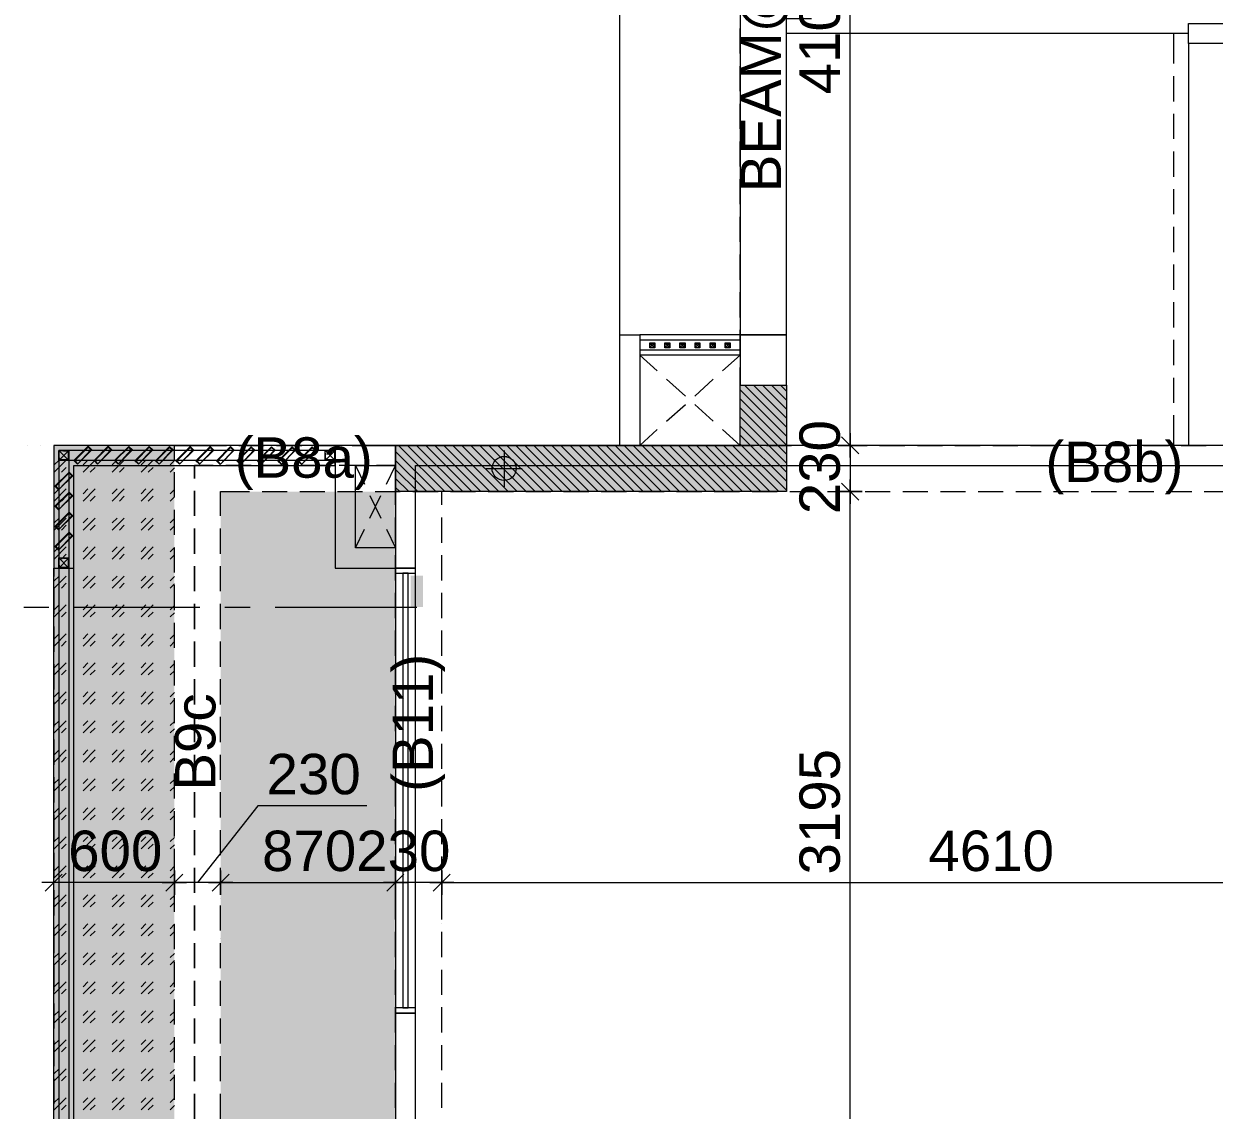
# Model space of a CAD drawing. Header units: millimetres. Extents: x -1303 to 98744, y -1303 to 90097.
# Drawn here: x 53795 to 59717, y 58624 to 64031 of the extents above; entities that cross this region are included whole.
import ezdxf

# ---------------------------------------------------------------- set-up
doc = ezdxf.new("R2010")
doc.units = ezdxf.units.MM
doc.layers.add('PDF_Geometry', color=7, linetype='Continuous')
doc.layers.add('PDF_Text', color=7, linetype='Continuous')
doc.layers.add('PDF_Solid Fills', color=192, linetype='Continuous', true_color=0xc2c0c0c0)
doc.styles.add('PDF ArialMT', font='arial.ttf')

msp = doc.modelspace()

# ---------------------------------------------------------------- hatches: boundary and pattern name
at = {"layer": 'PDF_Solid Fills'}
msp.add_hatch(color=256, dxfattribs=at).paths.add_polyline_path([(57589.30554, 61702.72688), (55644.26218, 61702.72688), (55644.26218, 61932.75169), (57359.28073, 61932.75169), (57359.28073, 62232.67858), (57589.30554, 62232.67858)])

# ---------------------------------------------------------------- linework, layer by layer
at = {"layer": 'PDF_Geometry', "color": 122, "lineweight": 0, "true_color": 0x00b88a}
for points in [[(57905.90629, 61972.35983), (57905.90629, 61952.04542), (57905.90629, 66012.57737), (57905.90629, 65992.26708)], [(57905.90629, 61932.58226), (57905.90629, 61702.38803)], [(57905.90629, 58547.39721), (57905.90629, 58527.08693), (57905.90629, 61682.07774), (57905.90629, 61662.61458)], [(55501.57779, 60139.28131), (54958.25393, 60139.28131), (54658.66589, 59756.75374)], [(53943.54554, 59696.66588), (53943.54554, 59816.8416)], [(53985.86036, 59799.06855), (53901.23073, 59714.43893)], [(54003.63341, 59756.75374), (53883.45768, 59756.75374)], [(54524.10561, 59756.75374), (53963.85582, 59756.75374)], [(54753.45272, 59756.75374), (54563.87905, 59756.75374)], [(54794.07329, 59756.75374), (55623.44362, 59756.75374), (55603.98046, 59756.75374)], [(55873.94815, 59756.75374), (55643.75391, 59756.75374)], [(55913.72159, 59756.75374), (55894.25843, 59756.75374), (60464.25825, 59756.75374), (60443.94796, 59756.75374)]]:
    msp.add_lwpolyline(points, dxfattribs=at)
at = {"layer": 'PDF_Geometry', "color": 9, "lineweight": 0, "true_color": 0xc0c0c0}
for points in [[(56759.17486, 62482.67483), (56759.17486, 65481.94796)], [(59589.18874, 63982.31346), (57588.5452, 63982.31346), (57588.5452, 64057.633), (57713.79539, 64057.633)], [(59513.86919, 63982.31346), (59513.86919, 63832.51737)], [(59589.18874, 63932.37868), (59589.18874, 61932.58226)], [(59513.86919, 63769.89228), (59513.86919, 63644.63795)], [(59513.86919, 63582.01285), (59513.86919, 63457.60978)], [(59513.86919, 63394.98055), (59513.86919, 63269.73035)], [(59513.86919, 63207.10526), (59513.86919, 63082.69805)], [(59513.86919, 63020.07296), (59513.86919, 62894.82276)], [(59513.86919, 62832.19354), (59513.86919, 62706.94334)], [(59513.86919, 62645.16536), (59513.86919, 62519.91104)], [(56759.17486, 61932.58226), (56759.17486, 62482.67483), (56859.03617, 62482.67483)], [(57359.19809, 62482.67483), (56859.03617, 62482.67483), (56859.03617, 61932.58226), (56946.20303, 62011.28616)], [(57588.5452, 62232.17031), (57588.5452, 62482.67483), (57359.19809, 62482.67483), (57359.19809, 62232.17031)], [(56859.03617, 62457.28594), (57359.19809, 62457.28594)], [(56930.97135, 62420.89685), (56911.50819, 62440.36002)], [(56911.50819, 62420.89685), (56930.97135, 62440.36002)], [(57005.44377, 62420.89685), (56986.82773, 62440.36002)], [(56986.82773, 62420.89685), (57005.44377, 62440.36002)], [(57080.76744, 62420.89685), (57062.14727, 62440.36002)], [(57062.14727, 62420.89685), (57080.76744, 62440.36002)], [(57156.08698, 62420.89685), (57136.61969, 62440.36002)], [(57136.61969, 62420.89685), (57156.08698, 62440.36002)], [(57230.5594, 62420.89685), (57211.94336, 62440.36002)], [(57211.94336, 62420.89685), (57230.5594, 62440.36002)], [(57305.87894, 62420.89685), (57287.26291, 62440.36002)], [(57287.26291, 62420.89685), (57305.87894, 62440.36002)], [(59513.86919, 62457.28594), (59513.86919, 62332.03575)], [(56859.03617, 62407.35529), (57359.19809, 62407.35529)], [(57271.1841, 62303.25837), (57359.19809, 62381.96641), (56859.03617, 62381.96641), (56946.20303, 62303.25837)], [(56992.74933, 62261.79068), (57085.84192, 62178.00818)], [(57132.38821, 62178.00818), (57224.6378, 62261.79068)], [(59513.86919, 62269.40652), (59513.86919, 62145.00345)], [(56992.74933, 62052.75798), (57085.84192, 62136.54049)], [(57132.38821, 62136.54049), (57224.6378, 62052.75798)], [(59513.86919, 62082.37835), (59513.86919, 61932.58226)], [(57271.1841, 62011.28616), (57359.19809, 61932.58226)], [(55499.88354, 61932.58226), (55643.75391, 61932.58226), (55344.16586, 61932.58226), (53943.54554, 61932.58226), (53943.54554, 61322.40183), (54044.25397, 61322.40183), (54044.25397, 61831.87383), (55344.16586, 61831.87383), (55344.16586, 61932.58226), (55344.16586, 61322.40183), (55643.75391, 61322.40183)], [(55344.16586, 61907.19337), (53968.93443, 61907.19337), (53968.93443, 61322.40183), (53968.93443, 46717.02259), (55143.59199, 46717.02259)], [(53971.47167, 61860.64708), (54015.48073, 61904.65613)], [(54015.48073, 61860.64708), (53971.47167, 61904.65613)], [(54543.56876, 61862.34132), (54543.56876, 61932.58226), (54687.43913, 61932.58226)], [(54875.31856, 61932.58226), (54750.06423, 61932.58226)], [(55062.35085, 61932.58226), (54937.94365, 61932.58226)], [(55250.22614, 61932.58226), (55124.97596, 61932.58226)], [(55296.77244, 61860.64708), (55340.7815, 61904.65613)], [(55340.7815, 61860.64708), (55296.77244, 61904.65613)], [(55437.25845, 61932.58226), (55312.85125, 61932.58226)], [(61836.10532, 60707.14692), (61836.10532, 60607.28148), (62189.00838, 60607.28148), (62189.00838, 58507.61964), (60713.91564, 58507.61964), (60713.91564, 59837.15189), (60614.05433, 59837.15189), (60614.05433, 58406.9112), (62189.00838, 58406.9112), (62189.00838, 58277.42953), (62288.87382, 58277.42953), (62288.87382, 61932.58226), (55643.75391, 61932.58226), (55643.75391, 61322.40183), (55743.61934, 61322.40183), (55743.61934, 61831.87383), (60614.05433, 61831.87383), (60614.05433, 60607.28148), (61065.97572, 60607.28148)], [(55344.16586, 61857.26272), (54018.86508, 61857.26272), (54018.86508, 61322.40183), (54018.86508, 46766.95324), (55143.59199, 46766.95324)], [(54737.36979, 61831.87383), (54643.4342, 61831.87383)], [(54925.24921, 61831.87383), (54799.99901, 61831.87383)], [(55112.28151, 61831.87383), (54987.8743, 61831.87383)], [(55300.1568, 61831.87383), (55174.90661, 61831.87383)], [(55487.1891, 61831.87383), (55362.78603, 61831.87383)], [(55598.90186, 61515.35985), (55643.75391, 61422.26726), (55444.02717, 61422.26726), (55444.02717, 61831.87383), (55643.75391, 61831.87383), (55549.8142, 61831.87383)], [(55444.02717, 61831.87383), (55488.88335, 61739.62836)], [(55598.90186, 61739.62836), (55643.75391, 61831.87383)], [(54543.56876, 61674.4619), (54543.56876, 61799.7121)], [(55516.80947, 61683.77199), (55570.97161, 61571.21211)], [(55516.80947, 61571.21211), (55570.97161, 61683.77199)], [(54543.56876, 61487.4296), (54543.56876, 61612.68392)], [(55444.02717, 61422.26726), (55488.88335, 61515.35985)], [(54543.56876, 61299.55431), (54543.56876, 61424.8045)], [(53971.47167, 61324.94319), (54015.48073, 61368.94812)], [(54015.48073, 61324.94319), (53971.47167, 61368.94812)], [(55143.59199, 46692.48082), (53943.54554, 46692.48082), (53943.54554, 61322.40183)], [(55143.59199, 46792.34213), (54044.25397, 46792.34213), (54044.25397, 61322.40183)], [(54543.56876, 61112.52201), (54543.56876, 61236.92508)], [(54543.56876, 60924.64258), (54543.56876, 61049.89691)], [(54543.56876, 60737.61029), (54543.56876, 60862.01749)], [(54543.56876, 60549.735), (54543.56876, 60674.98519)], [(54543.56876, 60362.70269), (54543.56876, 60487.10989)], [(54543.56876, 60174.82327), (54543.56876, 60300.0776)], [(54543.56876, 59986.94798), (54543.56876, 60112.19817)], [(54543.56876, 59799.91568), (54543.56876, 59925.16588)], [(54543.56876, 59612.03626), (54543.56876, 59737.29059)], [(54543.56876, 59425.00809), (54543.56876, 59549.41116)], [(54543.56876, 59237.12866), (54543.56876, 59362.37886)], [(54543.56876, 59050.09636), (54543.56876, 59174.50357)], [(54543.56876, 58862.22107), (54543.56876, 58987.47127)], [(54543.56876, 58675.18878), (54543.56876, 58799.59185)]]:
    msp.add_lwpolyline(points, dxfattribs=at)
for points in [[(57359.19809, 62482.67483), (57588.54437, 62482.67483), (57588.54437, 65481.94873), (57359.19809, 65481.94873)], [(59589.18874, 64032.24412), (61988.43864, 64032.24412), (61988.43864, 63932.37868), (59589.18874, 63932.37868)], [(56908.96682, 62418.35549), (56908.96682, 62442.89726), (56933.50859, 62442.89726), (56933.50859, 62418.35549), (56908.96682, 62418.35549), (56911.50819, 62440.36002), (56930.97135, 62440.36002), (56930.97135, 62420.89685)], [(56983.44337, 62418.35549), (56983.44337, 62442.89726), (57008.83226, 62442.89726), (57008.83226, 62418.35549), (56983.44337, 62418.35549), (56986.82773, 62440.36002), (57005.44377, 62440.36002), (57005.44377, 62420.89685)], [(57058.76291, 62418.35549), (57058.76291, 62442.89726), (57084.1518, 62442.89726), (57084.1518, 62418.35549), (57058.76291, 62418.35549), (57062.14727, 62440.36002), (57080.76744, 62440.36002), (57080.76744, 62420.89685)], [(57134.08245, 62418.35549), (57134.08245, 62442.89726), (57158.62421, 62442.89726), (57158.62421, 62418.35549), (57134.08245, 62418.35549), (57136.61969, 62440.36002), (57156.08698, 62440.36002), (57156.08698, 62420.89685)], [(57208.55487, 62418.35549), (57208.55487, 62442.89726), (57233.94376, 62442.89726), (57233.94376, 62418.35549), (57208.55487, 62418.35549), (57211.94336, 62440.36002), (57230.5594, 62440.36002), (57230.5594, 62420.89685)], [(57283.87854, 62418.35549), (57283.87854, 62442.89726), (57309.26743, 62442.89726), (57309.26743, 62418.35549), (57283.87854, 62418.35549), (57287.26291, 62440.36002), (57305.87894, 62440.36002), (57305.87894, 62420.89685)], [(53968.93443, 61907.19337), (54018.86508, 61907.19337), (54018.86508, 61857.26272), (53968.93443, 61857.26272), (53968.93443, 61907.19337), (54015.48073, 61904.65613), (54015.48073, 61860.64708), (53971.47167, 61860.64708)], [(54061.17989, 61839.48967), (54132.26796, 61910.57773), (54114.49904, 61928.35078), (54044.25397, 61857.26272), (54061.17989, 61839.48967), (54128.03648, 61910.57773), (54114.49904, 61924.1193), (54048.48545, 61857.26272)], [(54161.88833, 61839.48967), (54232.1334, 61910.57773), (54214.36035, 61928.35078), (54144.11941, 61857.26272), (54161.88833, 61839.48967), (54227.90192, 61910.57773), (54214.36035, 61924.1193), (54148.35089, 61857.26272)], [(54263.44388, 61839.48967), (54334.53607, 61909.73061), (54316.76302, 61927.50365), (54245.67496, 61857.26272), (54263.44388, 61839.48967), (54329.45747, 61909.73061), (54316.76302, 61923.27217), (54249.90644, 61857.26272)], [(54364.99943, 61838.64255), (54436.09162, 61909.73061), (54418.31858, 61927.50365), (54347.23051, 61856.4156), (54364.99943, 61838.64255), (54431.86014, 61909.73061), (54418.31858, 61923.27217), (54351.46199, 61856.4156)], [(54467.4021, 61838.64255), (54537.64717, 61909.73061), (54519.87413, 61926.65654), (54449.62906, 61856.4156), (54467.4021, 61838.64255), (54533.41569, 61909.73061), (54519.87413, 61922.42505), (54453.86054, 61856.4156)], [(54568.95765, 61838.64255), (54640.04572, 61908.88762), (54622.2768, 61926.65654), (54551.18461, 61855.56847), (54568.95765, 61838.64255), (54635.81424, 61908.88762), (54622.2768, 61922.42505), (54555.41609, 61855.56847)], [(54668.82309, 61838.64255), (54739.91116, 61908.88762), (54722.1381, 61926.65654), (54651.05005, 61855.56847), (54668.82309, 61838.64255), (54735.67967, 61908.88762), (54722.1381, 61922.42505), (54655.28153, 61855.56847)], [(54771.22164, 61837.79543), (54841.46671, 61908.88762), (54823.69366, 61926.65654), (54753.45272, 61855.56847), (54771.22164, 61837.79543), (54837.23523, 61908.88762), (54823.69366, 61922.42505), (54757.6842, 61855.56847)], [(54872.77719, 61837.79543), (54943.86938, 61908.0405), (54926.09633, 61925.81354), (54855.00827, 61855.56847), (54872.77719, 61837.79543), (54939.63789, 61908.0405), (54926.09633, 61921.58206), (54859.23975, 61855.56847)], [(54974.33274, 61836.95243), (55045.42493, 61908.0405), (55027.65188, 61925.81354), (54956.56382, 61854.72135), (54974.33274, 61836.95243), (55041.19345, 61908.0405), (55027.65188, 61921.58206), (54960.7953, 61854.72135)], [(55076.73541, 61836.95243), (55146.98048, 61908.0405), (55129.20744, 61924.96642), (55058.96237, 61854.72135), (55076.73541, 61836.95243), (55142.749, 61908.0405), (55129.20744, 61920.73494), (55063.19385, 61854.72135)], [(55176.60085, 61836.95243), (55246.84179, 61908.0405), (55229.91586, 61924.96642), (55158.82781, 61854.72135), (55176.60085, 61836.95243), (55242.61031, 61908.0405), (55229.91586, 61920.73494), (55163.05929, 61854.72135)], [(55294.23521, 61907.19337), (55344.16586, 61907.19337), (55344.16586, 61857.26272), (55294.23521, 61857.26272), (55294.23521, 61907.19337), (55340.7815, 61904.65613), (55340.7815, 61860.64708), (55296.77244, 61860.64708)], [(54643.4342, 61831.87383), (54643.4342, 61768.40161)], [(53967.24019, 61711.69811), (54038.33238, 61781.94318), (54020.55933, 61799.7121), (53949.47127, 61729.47116), (53967.24019, 61711.69811), (54034.10089, 61781.94318), (54020.55933, 61795.48062), (53953.70275, 61729.47116)], [(53967.24019, 61611.83681), (54038.33238, 61682.07774), (54020.55933, 61699.85079), (53949.47127, 61629.60985), (53967.24019, 61611.83681), (54034.10089, 61682.07774), (54020.55933, 61695.61931), (53953.70275, 61629.60985)], [(54643.4342, 61705.77651), (54643.4342, 61581.36931)], [(53967.24019, 61511.97137), (54038.33238, 61582.21644), (54020.55933, 61599.98948), (53949.47127, 61528.89729), (53967.24019, 61511.97137), (54034.10089, 61582.21644), (54020.55933, 61595.758), (53953.70275, 61528.89729)], [(53967.24019, 61411.26293), (54038.33238, 61482.351), (54020.55933, 61500.12404), (53949.47127, 61429.03598), (53967.24019, 61411.26293), (54034.10089, 61482.351), (54020.55933, 61495.89256), (53953.70275, 61429.03598)], [(54643.4342, 61518.74422), (54643.4342, 61393.48989)], [(53968.93443, 61372.33248), (54018.86508, 61372.33248), (54018.86508, 61322.40183), (53968.93443, 61322.40183), (53968.93443, 61372.33248), (54015.48073, 61368.94812), (54015.48073, 61324.94319), (53971.47167, 61324.94319)], [(54643.4342, 61330.86479), (54643.4342, 61206.46172)], [(55643.75391, 59107.64699), (55743.61686, 59107.64699), (55743.61686, 61322.40441), (55643.75391, 61322.40441)], [(55643.75391, 61296.16582), (55743.61686, 61296.16582), (55743.61686, 61322.401), (55643.75391, 61322.401)], [(55680.99012, 59133.03587), (55707.2253, 59133.03587), (55707.2253, 61296.16917), (55680.99012, 61296.16917)], [(54643.4342, 61143.83249), (54643.4342, 61018.5823)], [(54643.4342, 60955.9572), (54643.4342, 60830.70288)], [(54643.4342, 60768.9249), (54643.4342, 60643.6747)], [(54643.4342, 60581.04548), (54643.4342, 60455.79528)], [(54643.4342, 60393.17019), (54643.4342, 60268.76298)], [(54643.4342, 60206.13789), (54643.4342, 60080.88769)], [(54643.4342, 60018.25846), (54643.4342, 59893.85539)], [(54643.4342, 59831.23029), (54643.4342, 59705.97596)], [(54643.4342, 59643.35087), (54643.4342, 59518.94367)], [(54643.4342, 59456.31857), (54643.4342, 59331.06838)], [(54643.4342, 59268.44328), (54643.4342, 59143.18895)], [(55643.75391, 59107.64699), (55743.61686, 59107.64699), (55743.61686, 59133.03587), (55643.75391, 59133.03587)], [(55743.61934, 58507.61964), (55743.61934, 59107.64699), (55643.75391, 59107.64699), (55643.75391, 58406.9112), (56553.52239, 58406.9112), (56553.52239, 57976.99436), (56654.23082, 57976.99436), (56654.23082, 58406.9112), (59694.12865, 58406.9112), (59694.12865, 58507.61964)], [(54643.4342, 59081.41098), (54643.4342, 58956.15666)], [(54643.4342, 58893.53155), (54643.4342, 58768.28136)], [(54643.4342, 58705.65626), (54643.4342, 58581.24906)]]:
    msp.add_lwpolyline(points, close=True, dxfattribs=at)
at = {"layer": 'PDF_Geometry', "lineweight": 0}
for points in [[(56759.17486, 64013.62394), (56759.17486, 64138.87827)], [(56759.17486, 63825.74865), (56759.17486, 63950.99885)], [(56759.17486, 63638.71635), (56759.17486, 63763.11943)], [(56759.17486, 63450.83693), (56759.17486, 63576.09125)], [(56759.17486, 63263.80463), (56759.17486, 63388.21183)], [(56759.17486, 63075.92934), (56759.17486, 63201.17953)], [(56759.17486, 62888.89704), (56759.17486, 63013.30424)], [(56759.17486, 62701.01762), (56759.17486, 62826.27194)], [(56759.17486, 62513.14233), (56759.17486, 62638.39251)], [(56759.17486, 62326.11002), (56759.17486, 62451.36022)], [(56759.17486, 62138.2306), (56759.17486, 62263.48493)], [(57359.19809, 62208.47567), (57588.5452, 61978.28143)], [(57379.50837, 62232.17031), (57588.5452, 62023.13761)], [(57424.36042, 62232.17031), (57588.5452, 62067.98966)], [(57470.06372, 62232.17031), (57588.5452, 62112.84171)], [(57514.91577, 62232.17031), (57588.5452, 62157.6979)], [(57559.76782, 62232.17031), (57588.5452, 62202.54994)], [(57359.19809, 62163.61949), (57588.5452, 61933.42939)], [(56759.17486, 61932.58226), (56759.17486, 62076.45262)], [(57359.19809, 62118.76744), (57588.5452, 61888.5732)], [(57359.19809, 62073.91539), (57588.5452, 61843.72115)], [(57359.19809, 62029.0592), (57588.5452, 61798.8691)], [(57359.19809, 61984.20716), (57588.5452, 61754.01292)], [(53814.90686, 61932.58226), (53814.90686, 61932.58226)], [(53877.53609, 61932.58226), (53877.53609, 61932.58226)], [(54024.79081, 61932.58226), (53943.54554, 61932.58226), (53943.54554, 61843.72115)], [(53943.54554, 61932.58226), (53943.54554, 61932.58226)], [(54212.6661, 61932.58226), (54087.41591, 61932.58226)], [(54399.6984, 61932.58226), (54275.29533, 61932.58226)], [(54543.56876, 61932.58226), (54462.3235, 61932.58226)], [(55643.75391, 61902.96189), (55844.32778, 61702.38803)], [(55658.98972, 61932.58226), (55889.17982, 61702.38803)], [(55703.84177, 61932.58226), (55934.036, 61702.38803)], [(55748.69382, 61932.58226), (55978.88805, 61702.38803)], [(55794.39712, 61932.58226), (56023.74011, 61702.38803)], [(55839.24917, 61932.58226), (56068.59629, 61702.38803)], [(55884.10122, 61932.58226), (56113.44833, 61702.38803)], [(55928.9574, 61932.58226), (56158.30451, 61702.38803)], [(55973.80945, 61932.58226), (56204.00369, 61702.38803)], [(56018.66563, 61932.58226), (56248.85573, 61702.38803)], [(56063.51768, 61932.58226), (56293.71191, 61702.38803)], [(56108.36973, 61932.58226), (56338.56397, 61702.38803)], [(56153.22591, 61932.58226), (56383.41602, 61702.38803)], [(56198.07796, 61932.58226), (56428.2722, 61702.38803)], [(56242.93414, 61932.58226), (56473.12424, 61702.38803)], [(56287.78619, 61932.58226), (56517.98042, 61702.38803)], [(56332.63824, 61932.58226), (56562.83248, 61702.38803)], [(56377.49442, 61932.58226), (56607.68453, 61702.38803)], [(56422.34647, 61932.58226), (56652.54071, 61702.38803)], [(56467.20265, 61932.58226), (56697.39275, 61702.38803)], [(56512.0547, 61932.58226), (56742.24893, 61702.38803)], [(56556.90675, 61932.58226), (56787.10098, 61702.38803)], [(56602.61005, 61932.58226), (56831.95304, 61702.38803)], [(56647.4621, 61932.58226), (56876.80922, 61702.38803)], [(56692.31415, 61932.58226), (56921.66126, 61702.38803)], [(56737.17033, 61932.58226), (56966.51744, 61702.38803)], [(56782.02238, 61932.58226), (57012.21662, 61702.38803)], [(56826.87856, 61932.58226), (57057.06866, 61702.38803)], [(56871.73061, 61932.58226), (57101.92484, 61702.38803)], [(56916.58266, 61932.58226), (57146.7769, 61702.38803)], [(56961.43884, 61932.58226), (57191.62895, 61702.38803)], [(57006.29089, 61932.58226), (57236.48513, 61702.38803)], [(57051.14707, 61932.58226), (57281.33717, 61702.38803)], [(57095.99912, 61932.58226), (57326.19335, 61702.38803)], [(57140.85117, 61932.58226), (57371.04541, 61702.38803)], [(57185.70735, 61932.58226), (57415.89746, 61702.38803)], [(57230.5594, 61932.58226), (57460.75364, 61702.38803)], [(57275.41558, 61932.58226), (57505.60568, 61702.38803)], [(57320.26763, 61932.58226), (57550.46186, 61702.38803)], [(57359.19809, 61939.35098), (57588.5452, 61709.16088)], [(57905.90629, 61932.58226), (57905.90629, 61932.58226)], [(57905.90629, 61932.58226), (57905.90629, 61932.58226)], [(53945.23979, 61799.7121), (54005.32352, 61859.79995)], [(53945.23979, 61836.10532), (53969.78156, 61859.79995)], [(54089.95315, 61799.7121), (54150.041, 61859.79995)], [(54089.95315, 61836.10532), (54113.65192, 61859.79995)], [(54233.82351, 61799.7121), (54293.91137, 61859.79995)], [(54233.82351, 61836.10532), (54258.3694, 61859.79995)], [(54378.54099, 61799.7121), (54438.62886, 61859.79995)], [(54378.54099, 61836.10532), (54402.23977, 61859.79995)], [(54522.41136, 61836.10532), (54543.56876, 61857.26272)], [(55643.75391, 61858.10984), (55799.4716, 61702.38803)], [(53943.54554, 61781.09606), (53943.54554, 61655.84173)], [(53981.62888, 61799.7121), (54005.32352, 61823.41087)], [(54125.49924, 61799.7121), (54150.041, 61823.41087)], [(54270.21673, 61799.7121), (54293.91137, 61823.41087)], [(54414.08709, 61799.7121), (54438.62886, 61823.41087)], [(54522.41136, 61799.7121), (54543.56876, 61820.8695)], [(55643.75391, 61813.25366), (55754.61954, 61702.38803)], [(53945.23979, 61654.99874), (54005.32352, 61715.92959)], [(53945.23979, 61691.38783), (53969.78156, 61715.92959)], [(54089.95315, 61654.99874), (54150.041, 61715.92959)], [(54089.95315, 61691.38783), (54113.65192, 61715.92959)], [(54233.82351, 61654.99874), (54293.91137, 61715.92959)], [(54233.82351, 61691.38783), (54258.3694, 61715.92959)], [(54378.54099, 61654.99874), (54438.62886, 61715.92959)], [(54378.54099, 61691.38783), (54402.23977, 61715.92959)], [(54522.41136, 61691.38783), (54543.56876, 61712.54523)], [(55643.75391, 61768.40161), (55709.76749, 61702.38803)], [(55643.75391, 61723.54543), (55664.91131, 61702.38803)], [(53981.62888, 61654.99874), (54005.32352, 61679.54051)], [(54125.49924, 61654.99874), (54150.041, 61679.54051)], [(54270.21673, 61654.99874), (54293.91137, 61679.54051)], [(54414.08709, 61654.99874), (54438.62886, 61679.54051)], [(54522.41136, 61654.99874), (54543.56876, 61676.99914)], [(57905.90629, 61702.38803), (57905.90629, 61702.38803)], [(57905.90629, 61702.38803), (57905.90629, 61702.38803)], [(53943.54554, 61593.21663), (53943.54554, 61468.81356)], [(53945.23979, 61511.12837), (54005.32352, 61571.21211)], [(53945.23979, 61547.51746), (53969.78156, 61571.21211)], [(53981.62888, 61511.12837), (54005.32352, 61534.82302)], [(54089.95315, 61511.12837), (54150.041, 61571.21211)], [(54089.95315, 61547.51746), (54113.65192, 61571.21211)], [(54125.49924, 61511.12837), (54150.041, 61534.82302)], [(54233.82351, 61511.12837), (54293.91137, 61571.21211)], [(54233.82351, 61547.51746), (54258.3694, 61571.21211)], [(54270.21673, 61511.12837), (54293.91137, 61534.82302)], [(54378.54099, 61511.12837), (54438.62886, 61571.21211)], [(54378.54099, 61547.51746), (54402.23977, 61571.21211)], [(54414.08709, 61511.12837), (54438.62886, 61534.82302)], [(54522.41136, 61547.51746), (54543.56876, 61568.67487)], [(54522.41136, 61511.12837), (54543.56876, 61532.28578)], [(53945.23979, 61367.25801), (54005.32352, 61427.34174)], [(53945.23979, 61402.79997), (53969.78156, 61427.34174)], [(54089.95315, 61367.25801), (54150.041, 61427.34174)], [(54089.95315, 61402.79997), (54113.65192, 61427.34174)], [(54233.82351, 61367.25801), (54293.91137, 61427.34174)], [(54233.82351, 61402.79997), (54258.3694, 61427.34174)], [(54378.54099, 61367.25801), (54438.62886, 61427.34174)], [(54378.54099, 61402.79997), (54402.23977, 61427.34174)], [(54522.41136, 61402.79997), (54543.56876, 61424.8045)], [(53943.54554, 61406.18433), (53943.54554, 61280.93414)], [(53981.62888, 61367.25801), (54005.32352, 61390.95265)], [(54125.49924, 61367.25801), (54150.041, 61390.95265)], [(54270.21673, 61367.25801), (54293.91137, 61390.95265)], [(54414.08709, 61367.25801), (54438.62886, 61390.95265)], [(54522.41136, 61367.25801), (54543.56876, 61388.41541)], [(53945.23979, 61222.54053), (54005.32352, 61282.62838)], [(53945.23979, 61258.92961), (53969.78156, 61282.62838)], [(53981.62888, 61222.54053), (54005.32352, 61247.08229)], [(54089.95315, 61222.54053), (54150.041, 61282.62838)], [(54089.95315, 61258.92961), (54113.65192, 61282.62838)], [(54125.49924, 61222.54053), (54150.041, 61247.08229)], [(54233.82351, 61222.54053), (54293.91137, 61282.62838)], [(54233.82351, 61258.92961), (54258.3694, 61282.62838)], [(54270.21673, 61222.54053), (54293.91137, 61247.08229)], [(54378.54099, 61222.54053), (54438.62886, 61282.62838)], [(54378.54099, 61258.92961), (54402.23977, 61282.62838)], [(54414.08709, 61222.54053), (54438.62886, 61247.08229)], [(54522.41136, 61258.92961), (54543.56876, 61280.08701)], [(54522.41136, 61222.54053), (54543.56876, 61243.69793)], [(53943.54554, 61218.30904), (53943.54554, 61093.90183)], [(53945.23979, 61078.67016), (54005.32352, 61138.75802)], [(53945.23979, 61114.21212), (53969.78156, 61138.75802)], [(54089.95315, 61078.67016), (54150.041, 61138.75802)], [(54089.95315, 61114.21212), (54113.65192, 61138.75802)], [(54233.82351, 61078.67016), (54293.91137, 61138.75802)], [(54233.82351, 61114.21212), (54258.3694, 61138.75802)], [(54378.54099, 61078.67016), (54438.62886, 61138.75802)], [(54378.54099, 61114.21212), (54402.23977, 61138.75802)], [(54522.41136, 61114.21212), (54543.56876, 61136.21665)], [(53981.62888, 61078.67016), (54005.32352, 61102.3648)], [(54125.49924, 61078.67016), (54150.041, 61102.3648)], [(54270.21673, 61078.67016), (54293.91137, 61102.3648)], [(54414.08709, 61078.67016), (54438.62886, 61102.3648)], [(54522.41136, 61078.67016), (54543.56876, 61099.82757)], [(53943.54554, 61031.27674), (53943.54554, 60906.02654)], [(53945.23979, 60933.95267), (54005.32352, 60994.04053)], [(53945.23979, 60970.34176), (53969.78156, 60994.04053)], [(53981.62888, 60933.95267), (54005.32352, 60958.49443)], [(54089.95315, 60933.95267), (54150.041, 60994.04053)], [(54089.95315, 60970.34176), (54113.65192, 60994.04053)], [(54125.49924, 60933.95267), (54150.041, 60958.49443)], [(54233.82351, 60933.95267), (54293.91137, 60994.04053)], [(54233.82351, 60970.34176), (54258.3694, 60994.04053)], [(54270.21673, 60933.95267), (54293.91137, 60958.49443)], [(54378.54099, 60933.95267), (54438.62886, 60994.04053)], [(54378.54099, 60970.34176), (54402.23977, 60994.04053)], [(54414.08709, 60933.95267), (54438.62886, 60958.49443)], [(54522.41136, 60970.34176), (54543.56876, 60991.49917)], [(54522.41136, 60933.95267), (54543.56876, 60955.9572)], [(53943.54554, 60843.39732), (53943.54554, 60718.14712)], [(53945.23979, 60790.08231), (54005.32352, 60850.17017)], [(53945.23979, 60825.6284), (53969.78156, 60850.17017)], [(54089.95315, 60790.08231), (54150.041, 60850.17017)], [(54089.95315, 60825.6284), (54113.65192, 60850.17017)], [(54233.82351, 60790.08231), (54293.91137, 60850.17017)], [(54233.82351, 60825.6284), (54258.3694, 60850.17017)], [(54378.54099, 60790.08231), (54438.62886, 60850.17017)], [(54378.54099, 60825.6284), (54402.23977, 60850.17017)], [(54522.41136, 60825.6284), (54543.56876, 60847.6288)], [(53981.62888, 60790.08231), (54005.32352, 60813.77695)], [(54125.49924, 60790.08231), (54150.041, 60813.77695)], [(54270.21673, 60790.08231), (54293.91137, 60813.77695)], [(54414.08709, 60790.08231), (54438.62886, 60813.77695)], [(54522.41136, 60790.08231), (54543.56876, 60811.23971)], [(53945.23979, 60645.36482), (54005.32352, 60705.45268)], [(53945.23979, 60681.75803), (53969.78156, 60705.45268)], [(54089.95315, 60645.36482), (54150.041, 60705.45268)], [(54089.95315, 60681.75803), (54113.65192, 60705.45268)], [(54233.82351, 60645.36482), (54293.91137, 60705.45268)], [(54233.82351, 60681.75803), (54258.3694, 60705.45268)], [(54378.54099, 60645.36482), (54438.62886, 60705.45268)], [(54378.54099, 60681.75803), (54402.23977, 60705.45268)], [(53943.54554, 60656.36915), (53943.54554, 60531.11482)], [(53981.62888, 60645.36482), (54005.32352, 60669.90659)], [(54125.49924, 60645.36482), (54150.041, 60669.90659)], [(54270.21673, 60645.36482), (54293.91137, 60669.90659)], [(54414.08709, 60645.36482), (54438.62886, 60669.90659)], [(54522.41136, 60681.75803), (54543.56876, 60702.91544)], [(54522.41136, 60645.36482), (54543.56876, 60667.36935)], [(53945.23979, 60501.49445), (54005.32352, 60561.58232)], [(53945.23979, 60537.88767), (53969.78156, 60561.58232)], [(54089.95315, 60501.49445), (54150.041, 60561.58232)], [(54089.95315, 60537.88767), (54113.65192, 60561.58232)], [(54233.82351, 60501.49445), (54293.91137, 60561.58232)], [(54233.82351, 60537.88767), (54258.3694, 60561.58232)], [(54378.54099, 60501.49445), (54438.62886, 60561.58232)], [(54378.54099, 60537.88767), (54402.23977, 60561.58232)], [(54522.41136, 60537.88767), (54543.56876, 60559.04508)], [(53943.54554, 60468.48973), (53943.54554, 60343.23953)], [(53981.62888, 60501.49445), (54005.32352, 60525.19323)], [(54125.49924, 60501.49445), (54150.041, 60525.19323)], [(54270.21673, 60501.49445), (54293.91137, 60525.19323)], [(54414.08709, 60501.49445), (54438.62886, 60525.19323)], [(54522.41136, 60501.49445), (54543.56876, 60522.65186)], [(53945.23979, 60356.77697), (54005.32352, 60416.86483)], [(53945.23979, 60393.17019), (53969.78156, 60416.86483)], [(54089.95315, 60356.77697), (54150.041, 60416.86483)], [(54089.95315, 60393.17019), (54113.65192, 60416.86483)], [(54233.82351, 60356.77697), (54293.91137, 60416.86483)], [(54233.82351, 60393.17019), (54258.3694, 60416.86483)], [(54378.54099, 60356.77697), (54438.62886, 60416.86483)], [(54378.54099, 60393.17019), (54402.23977, 60416.86483)], [(54522.41136, 60393.17019), (54543.56876, 60414.32759)], [(53981.62888, 60356.77697), (54005.32352, 60381.32286)], [(54125.49924, 60356.77697), (54150.041, 60381.32286)], [(54270.21673, 60356.77697), (54293.91137, 60381.32286)], [(54414.08709, 60356.77697), (54438.62886, 60381.32286)], [(54522.41136, 60356.77697), (54543.56876, 60378.78149)], [(53943.54554, 60281.45742), (53943.54554, 60156.20723)], [(53945.23979, 60212.9066), (54005.32352, 60272.99446)], [(53945.23979, 60249.29982), (53969.78156, 60272.99446)], [(53981.62888, 60212.9066), (54005.32352, 60236.60538)], [(54089.95315, 60212.9066), (54150.041, 60272.99446)], [(54089.95315, 60249.29982), (54113.65192, 60272.99446)], [(54125.49924, 60212.9066), (54150.041, 60236.60538)], [(54233.82351, 60212.9066), (54293.91137, 60272.99446)], [(54233.82351, 60249.29982), (54258.3694, 60272.99446)], [(54270.21673, 60212.9066), (54293.91137, 60236.60538)], [(54378.54099, 60212.9066), (54438.62886, 60272.99446)], [(54378.54099, 60249.29982), (54402.23977, 60272.99446)], [(54414.08709, 60212.9066), (54438.62886, 60236.60538)], [(54522.41136, 60249.29982), (54543.56876, 60270.45723)], [(54522.41136, 60212.9066), (54543.56876, 60234.06401)], [(53945.23979, 60069.03624), (54005.32352, 60129.1241)], [(53945.23979, 60104.58233), (53969.78156, 60129.1241)], [(54089.95315, 60069.03624), (54150.041, 60129.1241)], [(54089.95315, 60104.58233), (54113.65192, 60129.1241)], [(54233.82351, 60069.03624), (54293.91137, 60129.1241)], [(54233.82351, 60104.58233), (54258.3694, 60129.1241)], [(54378.54099, 60069.03624), (54438.62886, 60129.1241)], [(54378.54099, 60104.58233), (54402.23977, 60129.1241)], [(54522.41136, 60104.58233), (54543.56876, 60125.73974)], [(53943.54554, 60093.58213), (53943.54554, 59968.32781)], [(53981.62888, 60069.03624), (54005.32352, 60092.73502)], [(54125.49924, 60069.03624), (54150.041, 60092.73502)], [(54270.21673, 60069.03624), (54293.91137, 60092.73502)], [(54414.08709, 60069.03624), (54438.62886, 60092.73502)], [(54522.41136, 60069.03624), (54543.56876, 60090.19365)], [(53945.23979, 59924.32288), (54005.32352, 59984.40661)], [(53945.23979, 59960.71197), (53969.78156, 59984.40661)], [(53981.62888, 59924.32288), (54005.32352, 59948.86465)], [(54089.95315, 59924.32288), (54150.041, 59984.40661)], [(54089.95315, 59960.71197), (54113.65192, 59984.40661)], [(54125.49924, 59924.32288), (54150.041, 59948.86465)], [(54233.82351, 59924.32288), (54293.91137, 59984.40661)], [(54233.82351, 59960.71197), (54258.3694, 59984.40661)], [(54270.21673, 59924.32288), (54293.91137, 59948.86465)], [(54378.54099, 59924.32288), (54438.62886, 59984.40661)], [(54378.54099, 59960.71197), (54402.23977, 59984.40661)], [(54414.08709, 59924.32288), (54438.62886, 59948.86465)], [(54522.41136, 59960.71197), (54543.56876, 59981.86938)], [(54522.41136, 59924.32288), (54543.56876, 59945.48029)], [(53943.54554, 59905.70271), (53943.54554, 59781.29551)], [(53945.23979, 59780.45252), (54005.32352, 59840.53625)], [(53945.23979, 59815.99448), (53969.78156, 59840.53625)], [(54089.95315, 59780.45252), (54150.041, 59840.53625)], [(54089.95315, 59815.99448), (54113.65192, 59840.53625)], [(54233.82351, 59780.45252), (54293.91137, 59840.53625)], [(54233.82351, 59815.99448), (54258.3694, 59840.53625)], [(54378.54099, 59780.45252), (54438.62886, 59840.53625)], [(54378.54099, 59815.99448), (54402.23977, 59840.53625)], [(54522.41136, 59815.99448), (54543.56876, 59837.99901)], [(53981.62888, 59780.45252), (54005.32352, 59804.14716)], [(54125.49924, 59780.45252), (54150.041, 59804.14716)], [(54270.21673, 59780.45252), (54293.91137, 59804.14716)], [(54414.08709, 59780.45252), (54438.62886, 59804.14716)], [(54522.41136, 59780.45252), (54543.56876, 59801.60992)], [(53943.54554, 59756.75374), (53943.54554, 59756.75374)], [(53943.54554, 59718.67041), (53943.54554, 59593.42022)], [(54543.56876, 59756.75374), (54543.56876, 59756.75374)], [(54543.56876, 59756.75374), (54543.56876, 59756.75374)], [(54773.76301, 59756.75374), (54773.76301, 59756.75374)], [(54773.76301, 59756.75374), (54773.76301, 59756.75374)], [(55643.75391, 59756.75374), (55643.75391, 59756.75374)], [(55643.75391, 59756.75374), (55643.75391, 59756.75374)], [(55873.94815, 59756.75374), (55873.94815, 59756.75374)], [(55873.94815, 59756.75374), (55873.94815, 59756.75374)], [(53943.54554, 59679.73996), (53943.54554, 59679.73996)], [(53945.23979, 59635.73503), (54005.32352, 59695.82289)], [(53945.23979, 59672.12411), (53969.78156, 59695.82289)], [(53981.62888, 59635.73503), (54005.32352, 59660.2768)], [(54089.95315, 59635.73503), (54150.041, 59695.82289)], [(54089.95315, 59672.12411), (54113.65192, 59695.82289)], [(54125.49924, 59635.73503), (54150.041, 59660.2768)], [(54233.82351, 59635.73503), (54293.91137, 59695.82289)], [(54233.82351, 59672.12411), (54258.3694, 59695.82289)], [(54270.21673, 59635.73503), (54293.91137, 59660.2768)], [(54378.54099, 59635.73503), (54438.62886, 59695.82289)], [(54378.54099, 59672.12411), (54402.23977, 59695.82289)], [(54414.08709, 59635.73503), (54438.62886, 59660.2768)], [(54522.41136, 59672.12411), (54543.56876, 59693.28152)], [(54522.41136, 59635.73503), (54543.56876, 59657.73956)], [(54543.56876, 59679.73996), (54543.56876, 59679.73996)], [(54543.56876, 59679.73996), (54543.56876, 59679.73996)], [(54773.76301, 59679.73996), (54773.76301, 59679.73996)], [(54773.76301, 59679.73996), (54773.76301, 59679.73996)], [(55643.75391, 59679.73996), (55643.75391, 59679.73996)], [(55643.75391, 59679.73996), (55643.75391, 59679.73996)], [(55873.94815, 59679.73996), (55873.94815, 59679.73996)], [(55873.94815, 59679.73996), (55873.94815, 59679.73996)], [(53943.54554, 59617.11486), (53943.54554, 59617.11486)], [(54543.56876, 59617.11486), (54543.56876, 59617.11486)], [(54543.56876, 59617.11486), (54543.56876, 59617.11486)], [(54773.76301, 59617.11486), (54773.76301, 59617.11486)], [(54773.76301, 59617.11486), (54773.76301, 59617.11486)], [(55643.75391, 59617.11486), (55643.75391, 59617.11486)], [(55643.75391, 59617.11486), (55643.75391, 59617.11486)], [(55873.94815, 59617.11486), (55873.94815, 59617.11486)], [(55873.94815, 59617.11486), (55873.94815, 59617.11486)], [(53943.54554, 59554.48976), (53943.54554, 59554.48976)], [(53943.54554, 59530.79512), (53943.54554, 59406.38792)], [(53945.23979, 59491.86467), (54005.32352, 59551.95252)], [(53945.23979, 59527.40663), (53969.78156, 59551.95252)], [(54089.95315, 59491.86467), (54150.041, 59551.95252)], [(54089.95315, 59527.40663), (54113.65192, 59551.95252)], [(54233.82351, 59491.86467), (54293.91137, 59551.95252)], [(54233.82351, 59527.40663), (54258.3694, 59551.95252)], [(54378.54099, 59491.86467), (54438.62886, 59551.95252)], [(54378.54099, 59527.40663), (54402.23977, 59551.95252)], [(54522.41136, 59527.40663), (54543.56876, 59549.41116)], [(54543.56876, 59554.48976), (54543.56876, 59554.48976)], [(54543.56876, 59554.48976), (54543.56876, 59554.48976)], [(54773.76301, 59554.48976), (54773.76301, 59554.48976)], [(54773.76301, 59554.48976), (54773.76301, 59554.48976)], [(55643.75391, 59554.48976), (55643.75391, 59554.48976)], [(55643.75391, 59554.48976), (55643.75391, 59554.48976)], [(55873.94815, 59554.48976), (55873.94815, 59554.48976)], [(55873.94815, 59554.48976), (55873.94815, 59554.48976)], [(53943.54554, 59477.47597), (53943.54554, 59477.47597)], [(53981.62888, 59491.86467), (54005.32352, 59515.55931)], [(54125.49924, 59491.86467), (54150.041, 59515.55931)], [(54270.21673, 59491.86467), (54293.91137, 59515.55931)], [(54414.08709, 59491.86467), (54438.62886, 59515.55931)], [(54522.41136, 59491.86467), (54543.56876, 59513.02208)], [(54543.56876, 59477.47597), (54543.56876, 59477.47597)], [(54543.56876, 59477.47597), (54543.56876, 59477.47597)], [(54773.76301, 59477.47597), (54773.76301, 59477.47597)], [(54773.76301, 59477.47597), (54773.76301, 59477.47597)], [(55643.75391, 59477.47597), (55643.75391, 59477.47597)], [(55643.75391, 59477.47597), (55643.75391, 59477.47597)], [(55873.94815, 59477.47597), (55873.94815, 59477.47597)], [(55873.94815, 59477.47597), (55873.94815, 59477.47597)], [(53945.23979, 59347.14718), (54005.32352, 59407.23504)], [(53945.23979, 59383.53627), (53969.78156, 59407.23504)], [(54089.95315, 59347.14718), (54150.041, 59407.23504)], [(54089.95315, 59383.53627), (54113.65192, 59407.23504)], [(54233.82351, 59347.14718), (54293.91137, 59407.23504)], [(54233.82351, 59383.53627), (54258.3694, 59407.23504)], [(54378.54099, 59347.14718), (54438.62886, 59407.23504)], [(54378.54099, 59383.53627), (54402.23977, 59407.23504)], [(54522.41136, 59383.53627), (54543.56876, 59404.69367)], [(53943.54554, 59343.76282), (53943.54554, 59218.5085)], [(53981.62888, 59347.14718), (54005.32352, 59371.68894)], [(54125.49924, 59347.14718), (54150.041, 59371.68894)], [(54270.21673, 59347.14718), (54293.91137, 59371.68894)], [(54414.08709, 59347.14718), (54438.62886, 59371.68894)], [(54522.41136, 59347.14718), (54543.56876, 59369.15171)], [(53945.23979, 59203.27681), (54005.32352, 59263.36468)], [(53945.23979, 59238.82291), (53969.78156, 59263.36468)], [(53981.62888, 59203.27681), (54005.32352, 59226.97146)], [(54089.95315, 59203.27681), (54150.041, 59263.36468)], [(54089.95315, 59238.82291), (54113.65192, 59263.36468)], [(54125.49924, 59203.27681), (54150.041, 59226.97146)], [(54233.82351, 59203.27681), (54293.91137, 59263.36468)], [(54233.82351, 59238.82291), (54258.3694, 59263.36468)], [(54270.21673, 59203.27681), (54293.91137, 59226.97146)], [(54378.54099, 59203.27681), (54438.62886, 59263.36468)], [(54378.54099, 59238.82291), (54402.23977, 59263.36468)], [(54414.08709, 59203.27681), (54438.62886, 59226.97146)], [(54522.41136, 59238.82291), (54543.56876, 59260.82331)], [(54522.41136, 59203.27681), (54543.56876, 59224.43422)], [(53943.54554, 59155.88339), (53943.54554, 59030.63321)], [(53945.23979, 59058.55932), (54005.32352, 59118.64719)], [(53945.23979, 59094.95254), (53969.78156, 59118.64719)], [(54089.95315, 59058.55932), (54150.041, 59118.64719)], [(54089.95315, 59094.95254), (54113.65192, 59118.64719)], [(54233.82351, 59058.55932), (54293.91137, 59118.64719)], [(54233.82351, 59094.95254), (54258.3694, 59118.64719)], [(54378.54099, 59058.55932), (54438.62886, 59118.64719)], [(54378.54099, 59094.95254), (54402.23977, 59118.64719)], [(54522.41136, 59094.95254), (54543.56876, 59116.10995)], [(53981.62888, 59058.55932), (54005.32352, 59083.10109)], [(54125.49924, 59058.55932), (54150.041, 59083.10109)], [(54270.21673, 59058.55932), (54293.91137, 59083.10109)], [(54414.08709, 59058.55932), (54438.62886, 59083.10109)], [(54522.41136, 59058.55932), (54543.56876, 59080.56386)], [(53943.54554, 58968.8511), (53943.54554, 58843.6009)], [(53945.23979, 58914.68896), (54005.32352, 58974.77682)], [(53945.23979, 58951.08218), (53969.78156, 58974.77682)], [(53981.62888, 58914.68896), (54005.32352, 58938.38773)], [(54089.95315, 58914.68896), (54150.041, 58974.77682)], [(54089.95315, 58951.08218), (54113.65192, 58974.77682)], [(54125.49924, 58914.68896), (54150.041, 58938.38773)], [(54233.82351, 58914.68896), (54293.91137, 58974.77682)], [(54233.82351, 58951.08218), (54258.3694, 58974.77682)], [(54270.21673, 58914.68896), (54293.91137, 58938.38773)], [(54378.54099, 58914.68896), (54438.62886, 58974.77682)], [(54378.54099, 58951.08218), (54402.23977, 58974.77682)], [(54414.08709, 58914.68896), (54438.62886, 58938.38773)], [(54522.41136, 58951.08218), (54543.56876, 58972.23958)], [(54522.41136, 58914.68896), (54543.56876, 58935.84637)], [(53945.23979, 58770.81859), (54005.32352, 58830.90646)], [(53945.23979, 58806.3647), (53969.78156, 58830.90646)], [(54089.95315, 58770.81859), (54150.041, 58830.90646)], [(54089.95315, 58806.3647), (54113.65192, 58830.90646)], [(54233.82351, 58770.81859), (54293.91137, 58830.90646)], [(54233.82351, 58806.3647), (54258.3694, 58830.90646)], [(54378.54099, 58770.81859), (54438.62886, 58830.90646)], [(54378.54099, 58806.3647), (54402.23977, 58830.90646)], [(54522.41136, 58806.3647), (54543.56876, 58827.5221)], [(53943.54554, 58780.97581), (53943.54554, 58655.72148)], [(53981.62888, 58770.81859), (54005.32352, 58794.51737)], [(54125.49924, 58770.81859), (54150.041, 58794.51737)], [(54270.21673, 58770.81859), (54293.91137, 58794.51737)], [(54414.08709, 58770.81859), (54438.62886, 58794.51737)], [(54522.41136, 58770.81859), (54543.56876, 58791.976)], [(53945.23979, 58626.10111), (54005.32352, 58686.18897)], [(53945.23979, 58662.49433), (53969.78156, 58686.18897)], [(53981.62888, 58626.10111), (54005.32352, 58649.79989)], [(54089.95315, 58626.10111), (54150.041, 58686.18897)], [(54089.95315, 58662.49433), (54113.65192, 58686.18897)], [(54125.49924, 58626.10111), (54150.041, 58649.79989)], [(54233.82351, 58626.10111), (54293.91137, 58686.18897)], [(54233.82351, 58662.49433), (54258.3694, 58686.18897)], [(54270.21673, 58626.10111), (54293.91137, 58649.79989)], [(54378.54099, 58626.10111), (54438.62886, 58686.18897)], [(54378.54099, 58662.49433), (54402.23977, 58686.18897)], [(54414.08709, 58626.10111), (54438.62886, 58649.79989)], [(54522.41136, 58662.49433), (54543.56876, 58683.65174)], [(54522.41136, 58626.10111), (54543.56876, 58647.25852)]]:
    msp.add_lwpolyline(points, dxfattribs=at)
at = {"layer": 'PDF_Geometry', "color": 157, "lineweight": 0, "true_color": 0x3f5f7f}
for points in [[(57359.19809, 63882.44802), (57359.19809, 64007.70235)], [(57588.5452, 63882.44802), (57588.5452, 64007.70235)], [(57359.19809, 63694.57273), (57359.19809, 63819.82293)], [(57588.5452, 63694.57273), (57588.5452, 63819.82293)], [(57359.19809, 63507.54043), (57359.19809, 63631.9435)], [(57588.5452, 63507.54043), (57588.5452, 63631.9435)], [(57359.19809, 63319.66101), (57359.19809, 63444.91533)], [(57588.5452, 63319.66101), (57588.5452, 63444.91533)], [(57359.19809, 63132.62871), (57359.19809, 63257.03591)], [(57588.5452, 63132.62871), (57588.5452, 63257.03591)], [(57359.19809, 62944.75342), (57359.19809, 63070.00361)], [(57588.5452, 62944.75342), (57588.5452, 63070.00361)], [(57359.19809, 62756.87399), (57359.19809, 62882.12832)], [(57588.5452, 62756.87399), (57588.5452, 62882.12832)], [(57359.19809, 62569.8417), (57359.19809, 62695.09602)], [(57588.5452, 62569.8417), (57588.5452, 62695.09602)], [(57359.19809, 62381.96641), (57359.19809, 62507.21659)], [(57588.5452, 62381.96641), (57588.5452, 62507.21659)], [(57359.19809, 62232.17031), (57359.19809, 62320.1843)], [(57588.5452, 62232.17031), (57588.5452, 62320.1843)], [(54543.56876, 61862.34132), (54543.56876, 61932.58226), (54615.50395, 61932.58226)], [(54677.28605, 61932.58226), (54802.53625, 61932.58226)], [(54865.16134, 61932.58226), (54990.41567, 61932.58226)], [(55052.19365, 61932.58226), (55177.44384, 61932.58226)], [(55240.07307, 61932.58226), (55365.32326, 61932.58226)], [(55427.94836, 61932.58226), (55552.35557, 61932.58226)], [(55614.98066, 61932.58226), (55740.23086, 61932.58226)], [(55802.86008, 61932.58226), (55927.26315, 61932.58226)], [(55989.88826, 61932.58226), (56115.14258, 61932.58226)], [(56177.76768, 61932.58226), (56303.01787, 61932.58226)], [(56364.79998, 61932.58226), (56490.05017, 61932.58226)], [(56552.67527, 61932.58226), (56677.9296, 61932.58226)], [(56739.70756, 61932.58226), (56864.96189, 61932.58226)], [(56927.58699, 61932.58226), (57052.83718, 61932.58226)], [(57115.46228, 61932.58226), (57239.86949, 61932.58226)], [(57302.49458, 61932.58226), (57427.74891, 61932.58226)], [(57490.37401, 61932.58226), (57614.77708, 61932.58226)], [(57677.4063, 61932.58226), (57802.6565, 61932.58226)], [(57865.28159, 61932.58226), (57989.6888, 61932.58226)], [(58052.3139, 61932.58226), (58177.56409, 61932.58226)], [(58240.19332, 61932.58226), (58365.44351, 61932.58226)], [(58427.22149, 61932.58226), (58552.47582, 61932.58226)], [(58615.10091, 61932.58226), (58740.35111, 61932.58226)], [(58802.98033, 61932.58226), (58927.3834, 61932.58226)], [(58990.00851, 61932.58226), (59115.26283, 61932.58226)], [(59177.88793, 61932.58226), (59302.29513, 61932.58226)], [(59364.92023, 61932.58226), (59490.17042, 61932.58226)], [(59552.79552, 61932.58226), (59677.20272, 61932.58226)], [(54543.56876, 61674.4619), (54543.56876, 61799.7121)], [(54773.76301, 61581.36931), (54773.76301, 61702.38803), (54917.63337, 61702.38803)], [(54980.25846, 61702.38803), (55105.50866, 61702.38803)], [(55167.29077, 61702.38803), (55292.54096, 61702.38803)], [(55355.16606, 61702.38803), (55480.42039, 61702.38803)], [(55542.19835, 61702.38803), (55667.45268, 61702.38803)], [(55643.75391, 61636.37857), (55643.75391, 61702.38803)], [(55730.07778, 61702.38803), (55855.32797, 61702.38803)], [(55873.94815, 61636.37857), (55873.94815, 61702.38803)], [(55917.95307, 61702.38803), (56042.36027, 61702.38803)], [(56104.98537, 61702.38803), (56230.23969, 61702.38803)], [(56292.8648, 61702.38803), (56417.26787, 61702.38803)], [(56479.89709, 61702.38803), (56605.14729, 61702.38803)], [(56667.77238, 61702.38803), (56793.02671, 61702.38803)], [(56854.80469, 61702.38803), (56980.05488, 61702.38803)], [(57042.68411, 61702.38803), (57167.9343, 61702.38803)], [(57229.71228, 61702.38803), (57354.96661, 61702.38803)], [(57417.5917, 61702.38803), (57542.8419, 61702.38803)], [(57605.47112, 61702.38803), (57729.87419, 61702.38803)], [(57792.49929, 61702.38803), (57917.75362, 61702.38803)], [(57980.37871, 61702.38803), (58104.78592, 61702.38803)], [(58167.41102, 61702.38803), (58292.66121, 61702.38803)], [(58355.28631, 61702.38803), (58479.69351, 61702.38803)], [(58542.3186, 61702.38803), (58667.57293, 61702.38803)], [(58730.19803, 61702.38803), (58855.44822, 61702.38803)], [(58917.23033, 61702.38803), (59042.48052, 61702.38803)], [(59105.10562, 61702.38803), (59230.35994, 61702.38803)], [(59292.98505, 61702.38803), (59417.38812, 61702.38803)], [(59480.01734, 61702.38803), (59605.26754, 61702.38803)], [(59667.89263, 61702.38803), (59792.29984, 61702.38803)], [(54543.56876, 61487.4296), (54543.56876, 61612.68392)], [(55643.75391, 61448.49915), (55643.75391, 61573.75347)], [(55873.94815, 61448.49915), (55873.94815, 61573.75347)], [(54773.76301, 61393.48989), (54773.76301, 61518.74422)], [(54543.56876, 61299.55431), (54543.56876, 61424.8045)], [(55643.75391, 61260.62386), (55643.75391, 61385.87405)], [(55873.94815, 61260.62386), (55873.94815, 61385.87405)], [(54773.76301, 61206.46172), (54773.76301, 61330.86479)], [(54543.56876, 61112.52201), (54543.56876, 61236.92508)], [(55643.75391, 61073.59155), (55643.75391, 61198.84175)], [(55873.94815, 61073.59155), (55873.94815, 61198.84175)], [(54773.76301, 61018.5823), (54773.76301, 61143.83249)], [(54543.56876, 60924.64258), (54543.56876, 61049.89691)], [(55643.75391, 60885.71213), (55643.75391, 61010.96646)], [(55873.94815, 60885.71213), (55873.94815, 61010.96646)], [(54773.76301, 60830.70288), (54773.76301, 60955.9572)], [(54543.56876, 60737.61029), (54543.56876, 60862.01749)], [(55643.75391, 60698.68396), (55643.75391, 60823.93416)], [(55873.94815, 60698.68396), (55873.94815, 60823.93416)], [(54773.76301, 60643.6747), (54773.76301, 60768.9249)], [(54543.56876, 60549.735), (54543.56876, 60674.98519)], [(55643.75391, 60510.80454), (55643.75391, 60636.05474)], [(55873.94815, 60510.80454), (55873.94815, 60636.05474)], [(54773.76301, 60455.79528), (54773.76301, 60581.04548)], [(54543.56876, 60362.70269), (54543.56876, 60487.10989)], [(55643.75391, 60323.77224), (55643.75391, 60448.17945)], [(55873.94815, 60323.77224), (55873.94815, 60448.17945)], [(54773.76301, 60268.76298), (54773.76301, 60393.17019)], [(54543.56876, 60174.82327), (54543.56876, 60300.0776)], [(55643.75391, 60135.89695), (55643.75391, 60261.14714)], [(55873.94815, 60135.89695), (55873.94815, 60261.14714)], [(54773.76301, 60080.88769), (54773.76301, 60206.13789)], [(54543.56876, 59986.94798), (54543.56876, 60112.19817)], [(55643.75391, 59948.86465), (55643.75391, 60073.26772)], [(55873.94815, 59948.86465), (55873.94815, 60073.26772)], [(54773.76301, 59893.85539), (54773.76301, 60018.25846)], [(54543.56876, 59799.91568), (54543.56876, 59925.16588)], [(55643.75391, 59760.98522), (55643.75391, 59886.23955)], [(55873.94815, 59760.98522), (55873.94815, 59886.23955)], [(54773.76301, 59705.97596), (54773.76301, 59831.23029)], [(54543.56876, 59612.03626), (54543.56876, 59737.29059)], [(55643.75391, 59573.95293), (55643.75391, 59698.36013)], [(55873.94815, 59573.95293), (55873.94815, 59698.36013)], [(54773.76301, 59518.94367), (54773.76301, 59643.35087)], [(54543.56876, 59425.00809), (54543.56876, 59549.41116)], [(55643.75391, 59386.07764), (55643.75391, 59511.32782)], [(55873.94815, 59386.07764), (55873.94815, 59511.32782)], [(54773.76301, 59331.06838), (54773.76301, 59456.31857)], [(54543.56876, 59237.12866), (54543.56876, 59362.37886)], [(55643.75391, 59198.19821), (55643.75391, 59323.45253)], [(55873.94815, 59198.19821), (55873.94815, 59323.45253)], [(54773.76301, 59143.18895), (54773.76301, 59268.44328)], [(54543.56876, 59050.09636), (54543.56876, 59174.50357)], [(55643.75391, 59011.16591), (55643.75391, 59136.42024)], [(55873.94815, 59011.16591), (55873.94815, 59136.42024)], [(54773.76301, 58956.15666), (54773.76301, 59081.41098)], [(54543.56876, 58862.22107), (54543.56876, 58987.47127)], [(55643.75391, 58823.29062), (55643.75391, 58948.54081)], [(55873.94815, 58823.29062), (55873.94815, 58948.54081)], [(54773.76301, 58768.28136), (54773.76301, 58893.53155)], [(54543.56876, 58675.18878), (54543.56876, 58799.59185)], [(55643.75391, 58636.25832), (55643.75391, 58760.66552)], [(55873.94815, 58636.25832), (55873.94815, 58760.66552)], [(54773.76301, 58581.24906), (54773.76301, 58705.65626)]]:
    msp.add_lwpolyline(points, dxfattribs=at)
at = {"layer": 'PDF_Geometry', "color": 5, "lineweight": 0}
msp.add_lwpolyline([(57588.5452, 61702.38803), (55643.75391, 61702.38803), (55643.75391, 61932.58226), (57359.19809, 61932.58226), (57359.19809, 62232.17031), (57588.5452, 62232.17031)], close=True, dxfattribs=at)
msp.add_lwpolyline([(57588.5452, 61702.38803), (55643.75391, 61702.38803), (55643.75391, 61932.58226), (57359.19809, 61932.58226), (57359.19809, 62232.17031), (57588.5452, 62232.17031)], close=True, dxfattribs=at)
at = {"layer": 'PDF_Geometry', "color": 122, "lineweight": 0, "true_color": 0x00b88a}
for points in [[(57949.0641, 61890.26745), (57863.59148, 61974.89707)], [(57905.90629, 61872.4944), (57905.90629, 61992.67012)], [(57846.66556, 61932.58226), (57965.99003, 61932.58226)], [(57863.59148, 61744.70284), (57949.0641, 61660.07321)], [(57905.90629, 61762.47588), (57905.90629, 61642.30429)], [(57965.99003, 61702.38803), (57846.66556, 61702.38803)], [(54543.56876, 59696.66588), (54543.56876, 59816.8416)], [(54773.76301, 59696.66588), (54773.76301, 59816.8416)], [(55643.75391, 59696.66588), (55643.75391, 59816.8416)], [(55873.94815, 59816.8416), (55873.94815, 59696.66588)], [(54585.88358, 59799.06855), (54501.25395, 59714.43893)], [(54816.07782, 59799.06855), (54731.44819, 59714.43893)], [(55686.06872, 59799.06855), (55601.43909, 59714.43893)], [(55831.63333, 59714.43893), (55916.26296, 59799.06855)], [(54603.65663, 59756.75374), (54483.48091, 59756.75374)], [(54833.85086, 59756.75374), (54713.67514, 59756.75374)], [(55703.84177, 59756.75374), (55583.66605, 59756.75374)], [(55813.86028, 59756.75374), (55934.036, 59756.75374)]]:
    msp.add_lwpolyline(points, close=True, dxfattribs=at)
at = {"layer": 'PDF_Geometry', "color": 20, "lineweight": 0, "true_color": 0xff4405}
for points in [[(56183.6934, 61907.19337), (56183.6934, 61726.93392)], [(56093.98518, 61817.48514), (56274.24462, 61817.48514)]]:
    msp.add_lwpolyline(points, dxfattribs=at)
at = {"layer": 'PDF_Geometry', "color": 1, "lineweight": 0}
for points in [[(53794.59657, 61127.75369), (53919.8509, 61127.75369)], [(54045.10109, 61127.75369), (54669.66609, 61127.75369)], [(54794.92041, 61127.75369), (54920.1706, 61127.75369)], [(55044.57781, 61127.75369), (55749.54094, 61127.75369)]]:
    msp.add_lwpolyline(points, dxfattribs=at)
at = {"layer": 'PDF_Geometry', "color": 20, "lineweight": 0, "true_color": 0xff4405}
msp.add_circle((56184.27908, 61817.70718), 59.99585, dxfattribs=at)
at = {"layer": 'PDF_Geometry', "color": 7, "lineweight": 0, "true_color": 0xffffff}
msp.add_circle((56184.29235, 61817.73332), 60.00911, dxfattribs=at)
at = {"layer": 'PDF_Solid Fills', "color": 254, "lineweight": 0, "true_color": 0x00007f}
for points in [[(53944.30589, 61932.75169), (53944.30589, 47292.67347), (54544.24646, 61932.75169), (54544.24646, 47292.67347)], [(54774.27127, 58507.70642), (54774.27127, 61702.72688), (55644.26218, 58507.70642), (55644.26218, 61702.72688)]]:
    msp.add_solid(points, dxfattribs=at)
at = {"layer": 'PDF_Solid Fills', "color": 1, "lineweight": 0}
msp.add_solid([(55780.85556, 61128.51816), (55780.85556, 61283.6408), (55718.90402, 61128.51816), (55718.90402, 61283.6408)], dxfattribs=at)

# ---------------------------------------------------------------- texts
at = {"layer": 'PDF_Text', "color": 6, "char_height": 201.084641, "attachment_point": 4, "rotation": 90, "style": 'PDF ArialMT'}
for s, insert in [('BEAM@LB', (57482.11641, 63192.1905)), ('(B11)', (55759.95087, 60208.52697)), ('B9c', (54648.81897, 60214.45879))]:
    msp.add_mtext(s, dxfattribs=dict(at, insert=insert))
at = {"layer": 'PDF_Text', "char_height": 201.084641, "attachment_point": 4, "rotation": 90, "style": 'PDF ArialMT'}
for s, insert in [('4100', (57755.43222, 63679.85689)), ('230', (57755.43222, 61590.06903)), ('3195', (57755.43222, 59796.99712))]:
    msp.add_mtext(s, dxfattribs=dict(at, insert=insert))
at = {"layer": 'PDF_Text', "color": 6, "char_height": 201.084641, "attachment_point": 4, "style": 'PDF ArialMT'}
for s, insert in [('(B8a)', (54843.98583, 61841.99068)), ('(B8b)', (58876.78123, 61820.60297))]:
    msp.add_mtext(s, dxfattribs=dict(at, insert=insert))
at = {"layer": 'PDF_Text', "char_height": 201.084641, "attachment_point": 4, "style": 'PDF ArialMT'}
for s, insert in [('230', (55002.35859, 60295.61671)), ('600', (54015.22675, 59913.48339)), ('870230', (54979.76773, 59913.48339)), ('4610', (58295.13549, 59913.48339))]:
    msp.add_mtext(s, dxfattribs=dict(at, insert=insert))

doc.saveas('drawing.dxf')
